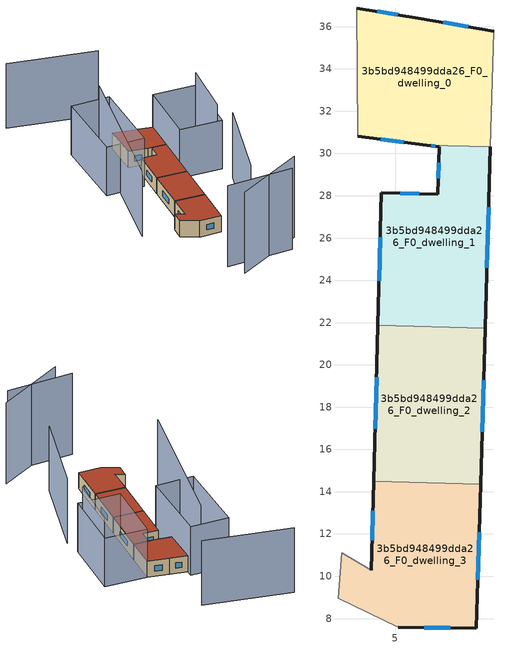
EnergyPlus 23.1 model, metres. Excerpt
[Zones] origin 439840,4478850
3b5bd948499dda26_F0_dwelling_0
 floor ground (EU_floor_Construction): 9.67,35.79 9.51,30.31 6.51,30.4 3.22,30.82 3.18,36.88 6.09,36.4 z0
 wall outside (EU_wall_Construction): 9.67,35.79 6.09,36.4 3.18,36.88 / 3.22,30.82 6.51,30.4 z0:3
 wall adiabatic (EU_wall_Construction): 9.51,30.31 9.67,35.79 / 3.18,36.88 3.22,30.82 z0:3
 wall to 3b5bd948499dda26_F0_dwelling_1 (EU_wall_Construction): 6.5,30.4 9.51,30.31 z0:3
 window (EU_Window_Construction): 8.47,35.99 7.29,36.2 / 4.32,30.68 5.41,30.54 / 5.12,36.56 4.15,36.72 z1:2
 roof outside (EU_roof_Construction): 9.51,30.31 9.67,35.79 6.09,36.4 3.18,36.88 3.22,30.82 6.51,30.4 z3
3b5bd948499dda26_F0_dwelling_1
 floor ground (EU_floor_Construction): 9.51,30.31 9.26,21.74 4.19,21.88 4.36,28.14 7.03,28.07 7.09,30.32 6.51,30.4 z0
 wall outside (EU_wall_Construction): 7.09,30.32 6.51,30.4 / 9.26,21.74 9.51,30.31 / 7.09,30.32 7.03,28.07 4.36,28.14 4.19,21.88 z0:3
 wall to 3b5bd948499dda26_F0_dwelling_2 (EU_wall_Construction): 4.19,21.88 9.26,21.74 z0:3
 window (EU_Window_Construction): 6.89,30.35 6.7,30.37 / 9.34,24.6 9.42,27.45 / 4.3,26.05 4.24,23.97 / 6.13,28.09 5.25,28.11 / 7.07,29.57 7.05,28.82 z1:2
 roof outside (EU_roof_Construction): 9.26,21.74 9.51,30.31 6.51,30.4 7.09,30.32 7.03,28.07 4.36,28.14 4.19,21.88 z3
3b5bd948499dda26_F0_dwelling_2
 floor ground (EU_floor_Construction): 9.26,21.74 9.04,14.36 3.99,14.5 4.19,21.88 z0
 wall outside (EU_wall_Construction): 4.19,21.88 3.99,14.5 / 9.04,14.36 9.26,21.74 z0:3
 wall to 3b5bd948499dda26_F0_dwelling_3 (EU_wall_Construction): 3.99,14.5 9.04,14.36 z0:3
 window (EU_Window_Construction): 4.12,19.42 4.05,16.97 / 9.12,16.82 9.19,19.27 z1:2
 roof outside (EU_roof_Construction): 9.04,14.36 9.26,21.74 4.19,21.88 3.99,14.5 z3
3b5bd948499dda26_F0_dwelling_3
 floor ground (EU_floor_Construction): 9.04,14.36 8.85,7.55 5.14,7.58 2.31,8.95 2.47,11.12 3.87,10.29 3.99,14.5 z0
 wall outside (EU_wall_Construction): 3.99,14.5 3.87,10.29 / 5.14,7.58 8.85,7.55 9.04,14.36 z0:3
 wall adiabatic (EU_wall_Construction): 3.87,10.29 2.47,11.12 2.31,8.95 5.14,7.58 z0:3
 window (EU_Window_Construction): 3.95,13.1 3.91,11.7 / 8.91,9.83 8.98,12.08 / 6.38,7.57 7.61,7.56 z1:2
 roof outside (EU_roof_Construction): 8.85,7.55 9.04,14.36 3.99,14.5 3.87,10.29 2.47,11.12 2.31,8.95 5.14,7.58 z3
shading: 5.66,-2.19 17,-1.58 / 7.3,-5.02 18.69,1.53 z0:15; 13.39,6.26 17.03,21.44 / 1.1,37.19 -2.99,11.47 / 15.79,24.6 16.53,34.67 / 5.2,46.72 -9.62,49.13 z0:12; 9.34,24.65 9.67,35.79 / 9.67,35.79 16.86,35.58 / 16.86,35.58 16.53,24.44 / 16.53,24.44 9.34,24.65 / 3.17,37.96 3.29,24.68 / 3.29,24.68 -3.24,24.62 / -3.24,24.62 -3.37,37.9 / -3.37,37.9 3.17,37.96 z0:9
[Building]
EU S2 Campaign: North Axis=0; Terrain=City; Solar Distribution=FullExterior
[Site:Location]
Madrid: Latitude=40.5; Longitude=-3.5; Time Zone=1; Elevation=609
[SizingPeriod:WeatherFileDays]
AnnualSizingPeriod: Begin Month=1; Begin Day of Month=1; End Month=12; End Day of Month=31; Day of Week for Start Day=Monday; Use Weather File Daylight Saving Period=No; Use Weather File Rain and Snow Indicators=No
[MATERIAL]
EU_InternalMass_Material: Roughness=MediumRough; Thickness=0.1; Conductivity=1; Density=1800; Specific Heat=900; Thermal Absorptance=0.9; Solar Absorptance=0.7; Visible Absorptance=0.7
[MATERIAL:NOMASS] Roughness=MediumRough; Thermal Absorptance=0.9; Solar Absorptance=0.7; Visible Absorptance=0.7
Name | Thermal Resistance
EU_wall_NoMass | 0.459673
EU_roof_NoMass | 0.495815
EU_floor_NoMass | 0.788942
[WINDOWMATERIAL:SIMPLEGLAZINGSYSTEM]
EU_Window_SimpleGlazing: UFactor=4.26103; Solar Heat Gain Coefficient=0.85; Visible Transmittance=0.85
[CONSTRUCTION]
EU_wall_Construction: EU_wall_NoMass
EU_roof_Construction: EU_roof_NoMass
EU_floor_Construction: EU_floor_NoMass
EU_InternalMass_Construction: EU_InternalMass_Material
EU_Window_Construction: EU_Window_SimpleGlazing
[ZONE] Type=1; Multiplier=1; Ceiling Height=autocalculate; Floor Area=autocalculate; Part of Total Floor Area=Yes
Name | Volume
3b5bd948499dda26_F0_dwelling_0 | 112.226
3b5bd948499dda26_F0_dwelling_1 | 112.233
3b5bd948499dda26_F0_dwelling_2 | 112.208
3b5bd948499dda26_F0_dwelling_3 | 112.243
[INTERNALMASS] Construction=EU_InternalMass_Construction
Name | Zone or ZoneList | Surface Area
3b5bd948499dda26_F0_dwelling_0_EU_InternalMass | 3b5bd948499dda26_F0_dwelling_0 | 37.4088
3b5bd948499dda26_F0_dwelling_1_EU_InternalMass | 3b5bd948499dda26_F0_dwelling_1 | 37.411
3b5bd948499dda26_F0_dwelling_2_EU_InternalMass | 3b5bd948499dda26_F0_dwelling_2 | 37.4027
3b5bd948499dda26_F0_dwelling_3_EU_InternalMass | 3b5bd948499dda26_F0_dwelling_3 | 37.4141
[OTHEREQUIPMENT] Fuel Type=Electricity; Design Level Calculation Method=Watts/Area; Power per Zone Floor Area=1; Fraction Latent=0; Fraction Radiant=0; Fraction Lost=0; Carbon Dioxide Generation Rate=0; EndUse Subcategory=EU_Step8_InternalGains
Name | Zone or ZoneList or Space or SpaceList | Schedule
EU_Step8_InternalGain_3b5bd948499dda26_F0_dwelling_0_f000 | 3b5bd948499dda26_F0_dwelling_0 | EU_Step8_GainSchedule_3b5bd948499dda26_F0_dwelling_0_f000
EU_Step8_InternalGain_3b5bd948499dda26_F0_dwelling_1_f000 | 3b5bd948499dda26_F0_dwelling_1 | EU_Step8_GainSchedule_3b5bd948499dda26_F0_dwelling_1_f000
EU_Step8_InternalGain_3b5bd948499dda26_F0_dwelling_2_f000 | 3b5bd948499dda26_F0_dwelling_2 | EU_Step8_GainSchedule_3b5bd948499dda26_F0_dwelling_2_f000
EU_Step8_InternalGain_3b5bd948499dda26_F0_dwelling_3_f000 | 3b5bd948499dda26_F0_dwelling_3 | EU_Step8_GainSchedule_3b5bd948499dda26_F0_dwelling_3_f000
[ZONEVENTILATION:DESIGNFLOWRATE] Schedule=EU_AlwaysOn; Design Flow Rate Calculation Method=AirChanges/Hour; Air Changes per Hour=0.719161; Ventilation Type=Natural; Fan Pressure Rise=0; Fan Total Efficiency=1; Constant Term Coefficient=1; Temperature Term Coefficient=0; Velocity Term Coefficient=0; Velocity Squared Term Coefficient=0; Minimum Indoor Temperature=-100; Maximum Indoor Temperature=100; Delta Temperature=-100; Minimum Outdoor Temperature=-100; Maximum Outdoor Temperature=100; Maximum Wind Speed=40
Name | Zone or ZoneList or Space or SpaceList
EU_ConstantAir_3b5bd948499dda26_F0_dwelling_0 | 3b5bd948499dda26_F0_dwelling_0
EU_ConstantAir_3b5bd948499dda26_F0_dwelling_1 | 3b5bd948499dda26_F0_dwelling_1
EU_ConstantAir_3b5bd948499dda26_F0_dwelling_2 | 3b5bd948499dda26_F0_dwelling_2
EU_ConstantAir_3b5bd948499dda26_F0_dwelling_3 | 3b5bd948499dda26_F0_dwelling_3
[HVACTEMPLATE:THERMOSTAT] Constant Heating Setpoint=20; Constant Cooling Setpoint=50
EU_HeatOnly_3b5bd948499dda26_F0_dwelling_0; EU_HeatOnly_3b5bd948499dda26_F0_dwelling_1; EU_HeatOnly_3b5bd948499dda26_F0_dwelling_2; EU_HeatOnly_3b5bd948499dda26_F0_dwelling_3
[HVACTEMPLATE:ZONE:IDEALLOADSAIRSYSTEM] System Availability Schedule=EU_AlwaysOn; Maximum Heating Supply Air Temperature=50; Minimum Cooling Supply Air Temperature=13; Maximum Heating Supply Air Humidity Ratio=0.0156; Minimum Cooling Supply Air Humidity Ratio=0.0077; Heating Limit=NoLimit; Cooling Limit=NoLimit; Heating Availability Schedule=EU_AlwaysOn; Cooling Availability Schedule=EU_CoolingOff; Dehumidification Control Type=ConstantSensibleHeatRatio; Cooling Sensible Heat Ratio=0.7; Dehumidification Setpoint=60; Humidification Control Type=None; Humidification Setpoint=30; Outdoor Air Method=None; Outdoor Air Flow Rate per Person=0.00944; Outdoor Air Flow Rate per Zone Floor Area=0; Outdoor Air Flow Rate per Zone=0; Demand Controlled Ventilation Type=None; Outdoor Air Economizer Type=NoEconomizer; Heat Recovery Type=None; Sensible Heat Recovery Effectiveness=0.7; Latent Heat Recovery Effectiveness=0.65
Name | Template Thermostat
3b5bd948499dda26_F0_dwelling_0 | EU_HeatOnly_3b5bd948499dda26_F0_dwelling_0
3b5bd948499dda26_F0_dwelling_1 | EU_HeatOnly_3b5bd948499dda26_F0_dwelling_1
3b5bd948499dda26_F0_dwelling_2 | EU_HeatOnly_3b5bd948499dda26_F0_dwelling_2
3b5bd948499dda26_F0_dwelling_3 | EU_HeatOnly_3b5bd948499dda26_F0_dwelling_3
[SIZING:ZONE] Zone Cooling Design Supply Air Temperature Input Method=SupplyAirTemperature; Zone Cooling Design Supply Air Temperature=13; Zone Heating Design Supply Air Temperature Input Method=SupplyAirTemperature; Zone Heating Design Supply Air Temperature=50; Zone Cooling Design Supply Air Humidity Ratio=0.008; Zone Heating Design Supply Air Humidity Ratio=0.008; Cooling Design Air Flow Method=DesignDay; Cooling Design Air Flow Rate=0; Cooling Minimum Air Flow per Zone Floor Area=0.000762; Cooling Minimum Air Flow=0; Cooling Minimum Air Flow Fraction=0.2; Heating Design Air Flow Method=DesignDay; Heating Design Air Flow Rate=0; Heating Maximum Air Flow per Zone Floor Area=0.002032; Heating Maximum Air Flow=0.141576; Heating Maximum Air Flow Fraction=0.3; Account for Dedicated Outdoor Air System=No; Dedicated Outdoor Air System Control Strategy=NeutralSupplyAir; Dedicated Outdoor Air Low Setpoint Temperature for Design=autosize; Dedicated Outdoor Air High Setpoint Temperature for Design=autosize; Zone Load Sizing Method=Sensible Load Only No Latent Load; Zone Latent Cooling Design Supply Air Humidity Ratio Input Method=HumidityRatioDifference; Zone Cooling Design Supply Air Humidity Ratio Difference=0.005; Zone Latent Heating Design Supply Air Humidity Ratio Input Method=HumidityRatioDifference; Zone Humidification Design Supply Air Humidity Ratio Difference=0.005
3b5bd948499dda26_F0_dwelling_0; 3b5bd948499dda26_F0_dwelling_1; 3b5bd948499dda26_F0_dwelling_2; 3b5bd948499dda26_F0_dwelling_3
[SCHEDULE:CONSTANT]
Name | Hourly Value
EU_AlwaysOn | 1
EU_CoolingOff | 0
[SCHEDULE:FILE] Column Number=1; Rows to Skip at Top=0; Number of Hours of Data=8760; Column Separator=Comma; Interpolate to Timestep=No; Minutes per Item=60; Adjust Schedule for Daylight Savings=Yes
Name | File
EU_Step8_GainSchedule_3b5bd948499dda26_F0_dwelling_0_f000 | ../../schedules/3b5bd948499dda26/3b5bd948499dda26_F0_dwelling_0_f000_gain.csv
EU_Step8_GainSchedule_3b5bd948499dda26_F0_dwelling_1_f000 | ../../schedules/3b5bd948499dda26/3b5bd948499dda26_F0_dwelling_1_f000_gain.csv
EU_Step8_GainSchedule_3b5bd948499dda26_F0_dwelling_2_f000 | ../../schedules/3b5bd948499dda26/3b5bd948499dda26_F0_dwelling_2_f000_gain.csv
EU_Step8_GainSchedule_3b5bd948499dda26_F0_dwelling_3_f000 | ../../schedules/3b5bd948499dda26/3b5bd948499dda26_F0_dwelling_3_f000_gain.csv
